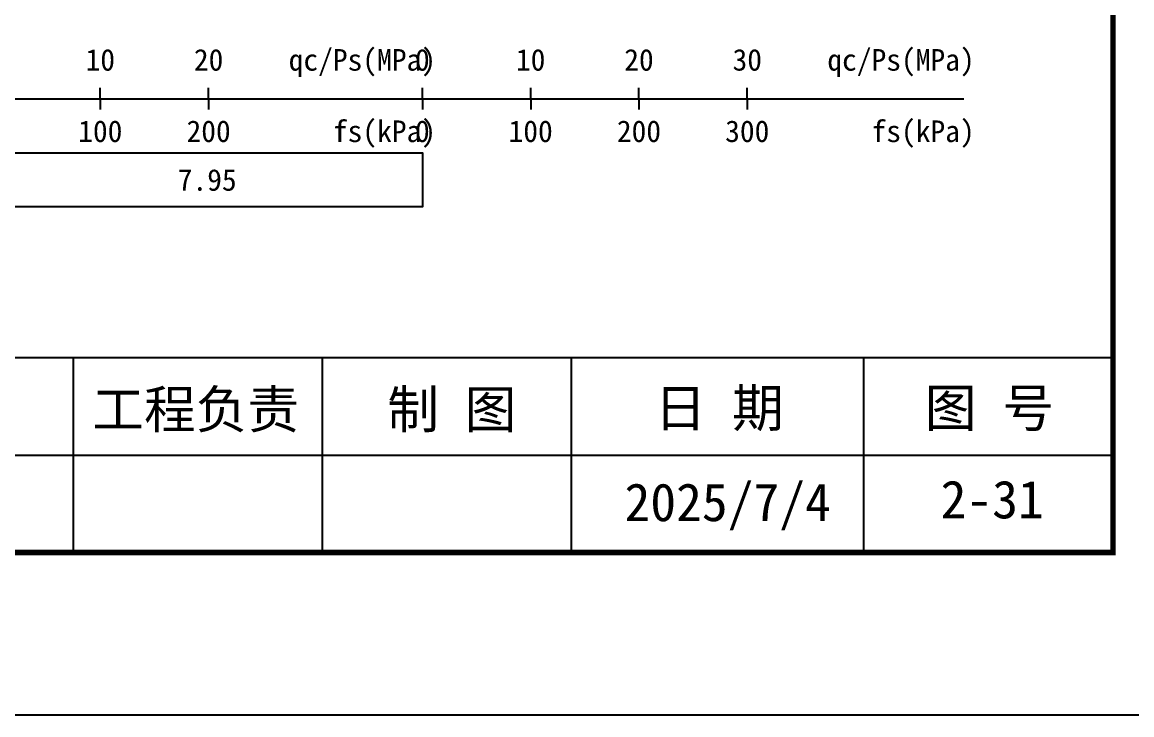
# Model space of a CAD drawing. Extents: x -37 to 3540, y -1485 to 297.
# Drawn here: x 1635.2 to 1737.6, y -1485 to -1421 of the extents above; entities that cross this region are included whole.
import ezdxf
from ezdxf.enums import TextEntityAlignment as Align

# ---------------------------------------------------------------- set-up
doc = ezdxf.new("R2010")
doc.units = 0
doc.layers.get('0').update_dxf_attribs({"linetype": 'CONTINUOUS'})
doc.layers.add('FRAME', color=7, linetype='CONTINUOUS')
doc.layers.add('RULER', color=7, linetype='CONTINUOUS')
doc.styles.add('ST', font='')
doc.styles.get('ST').set_extended_font_data('SimSun')

# ---------------------------------------------------------------- blocks, each defined once
blk = doc.blocks.new('图签_A3长')
for p, q in [((0, 18), (-380, 18)), ((-96, 0), (-96, 18)), ((-73, 0), (-73, 18)), ((-50, 0), (-50, 18)), ((-23, 0), (-23, 18)), ((0, 0), (0, 18)), ((-320, 9), (0, 9)), ((-380, 0), (0, 0))]:
    blk.add_line(p, q)
at = {"style": 'ST'}
for s, p in [('工程负责', (-84.71, 13.23)), ('制 图', (-61.06, 13.23)), ('日 期', (-36.37, 13.36)), ('图 号', (-11.42, 13.36))]:
    blk.add_text(s, height=3.5, dxfattribs=at).set_placement(p, align=Align.MIDDLE_CENTER)
for tag, p in [('01＿单位名称', (-349.98, 8.36)), ('02＿工程名称', (-271.3, 5.16)), ('04＿工程编号', (-176.51, 4.65)), ('05＿日期', (-35.59, 4.65)), ('06＿图号', (-11.16, 4.91))]:
    blk.add_attdef(tag, text='', height=3.5, dxfattribs=at).set_placement(p, align=Align.MIDDLE_CENTER)
at = {"style": 'ST', "width": 0.85}
blk.add_attdef('03＿图件名称', text='', height=3, dxfattribs=at).set_placement((-205.49, 5.05), align=Align.MIDDLE_CENTER)
blk = doc.blocks.new('Arrow')
for points in [[(-3.984779, 0.348623), (0, 0), (-3.189535, 0)], [(-3.189535, 0), (0, 0), (-3.984779, -0.348623)]]:
    blk.add_solid(points)

msp = doc.modelspace()

# ---------------------------------------------------------------- linework, layer by layer
at = {"layer": 'FRAME', "color": 245, "linetype": 'Continuous'}
msp.add_lwpolyline([(1335.9, -1485), (1755.9, -1485), (1755.9, -1188), (1335.9, -1188)], close=True, dxfattribs=at)
at = {"layer": 'FRAME', "linetype": 'Continuous', "const_width": 0.5}
msp.add_lwpolyline([(1355.9, -1470), (1735.9, -1470), (1735.9, -1203), (1355.9, -1203)], close=True, dxfattribs=at)
at = {"layer": 'RULER', "linetype": 'Continuous'}
for points in [[(1642.38, -1428.06), (1642.38, -1427.06)], [(1652.38, -1428.06), (1652.38, -1427.06)], [(1672.12, -1428.06), (1672.12, -1427.06)], [(1682.12, -1428.06), (1682.12, -1427.06)], [(1692.12, -1428.06), (1692.12, -1427.06)], [(1702.12, -1428.06), (1702.12, -1427.06)], [(1632.38, -1428.06), (1672.38, -1428.06)], [(1642.38, -1428.06), (1642.38, -1429.06)], [(1652.38, -1428.06), (1652.38, -1429.06)], [(1672.12, -1428.06), (1722.12, -1428.06)], [(1672.12, -1428.06), (1672.12, -1429.06)], [(1682.12, -1428.06), (1682.12, -1429.06)], [(1692.12, -1428.06), (1692.12, -1429.06)], [(1702.12, -1428.06), (1702.12, -1429.06)], [(1632.38, -1433.06), (1672.12, -1433.06), (1672.12, -1438.06), (1632.38, -1438.06)]]:
    msp.add_lwpolyline(points, dxfattribs=at)

# ---------------------------------------------------------------- block references
at = {"layer": 'FRAME'}
ref = msp.add_blockref('图签_A3长', (1735.9, -1470), dxfattribs=at)
ref.add_attrib('05＿日期', '2025/7/4', dxfattribs={"layer": '0', "height": 3.5, "style": 'ST'}).set_placement((1700.31, -1465.35), align=Align.MIDDLE_CENTER)
ref.add_attrib('06＿图号', '2-31', dxfattribs={"layer": '0', "height": 3.5, "style": 'ST'}).set_placement((1724.74, -1465.09), align=Align.MIDDLE_CENTER)
at = {"layer": 'RULER', "xscale": 0.2, "yscale": 0.2, "zscale": 0.2}
for p in [(1672.38, -1428.06), (1722.12, -1428.06)]:
    msp.add_blockref('Arrow', p, dxfattribs=at)

# ---------------------------------------------------------------- texts
at = {"layer": 'RULER', "style": 'ST'}
for p in [(1673.38, -1426.06), (1723.12, -1426.06)]:
    msp.add_text('qc/Ps(MPa)', height=2, dxfattribs=at).set_placement(p, align=Align.BOTTOM_RIGHT)
for s, p in [('10', (1642.38, -1426.06)), ('20', (1652.38, -1426.06)), ('0', (1672.12, -1426.06)), ('10', (1682.12, -1426.06)), ('20', (1692.12, -1426.06)), ('30', (1702.12, -1426.06))]:
    msp.add_text(s, height=2, dxfattribs=at).set_placement(p, align=Align.BOTTOM_CENTER)
for s, p in [('100', (1642.38, -1430.06)), ('200', (1652.38, -1430.06)), ('0', (1672.12, -1430.06)), ('100', (1682.12, -1430.06)), ('200', (1692.12, -1430.06)), ('300', (1702.12, -1430.06))]:
    msp.add_text(s, height=2, dxfattribs=at).set_placement(p, align=Align.TOP_CENTER)
for p in [(1673.38, -1430.06), (1723.12, -1430.06)]:
    msp.add_text('fs(kPa)', height=2, dxfattribs=at).set_placement(p, align=Align.TOP_RIGHT)
msp.add_text('7.95', height=2, dxfattribs=at).set_placement((1652.25, -1435.56), align=Align.MIDDLE_CENTER)

doc.saveas('drawing.dxf')
